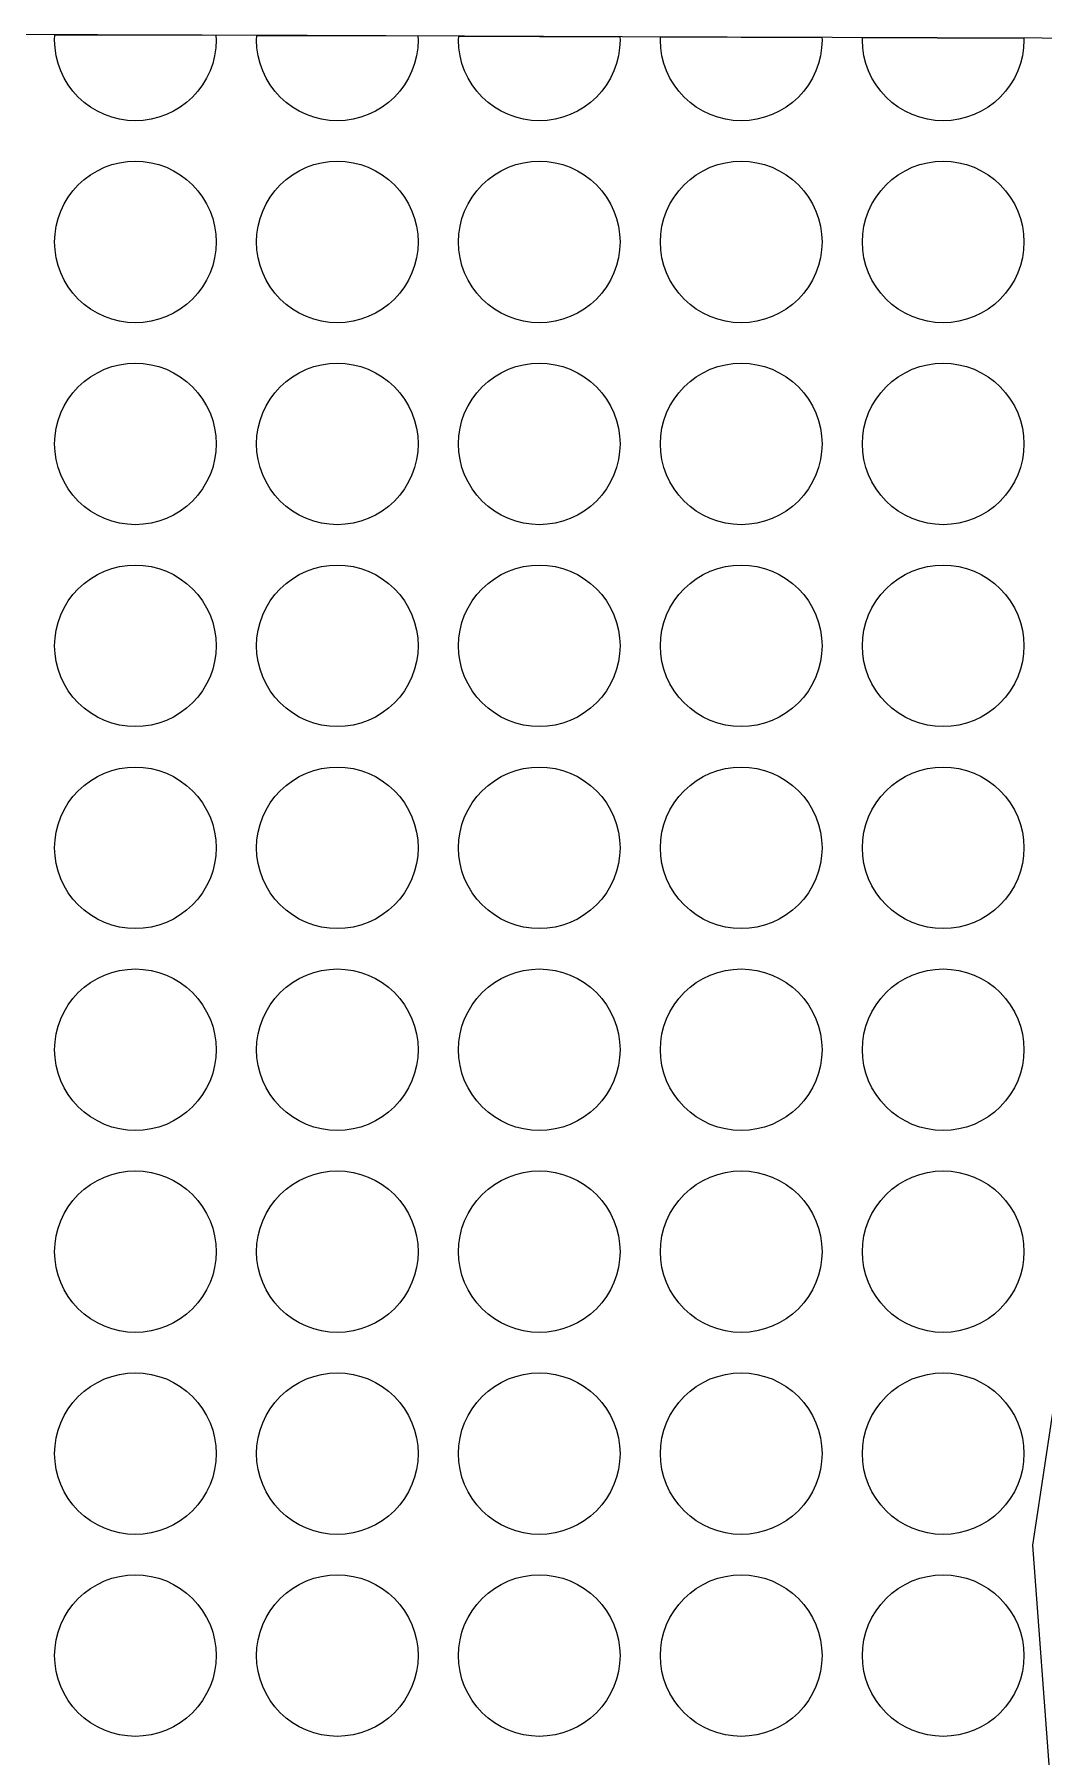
# Model space of a CAD drawing. Header units: millimetres. Extents: x 63 to 185, y -163 to -75.
# Drawn here: x 147.42 to 159.91, y -96.61 to -75.29 of the extents above; entities that cross this region are included whole.
import ezdxf

# ---------------------------------------------------------------- set-up
doc = ezdxf.new("R2010")
doc.units = ezdxf.units.MM
doc.layers.add('background', color=7, linetype='Continuous')
doc.layers.add('outline_2', color=3, linetype='Continuous')

msp = doc.modelspace()

# ---------------------------------------------------------------- linework, layer by layer
at = {"layer": 'background'}
for points in [[(149.663, -75.296), (149.666, -75.355), (149.661, -75.453), (149.647, -75.55), (149.623, -75.645), (149.59, -75.738), (149.548, -75.826), (149.497, -75.911), (149.439, -75.989), (149.373, -76.062), (149.3, -76.128), (149.222, -76.186), (149.137, -76.237), (149.049, -76.279), (148.956, -76.312), (148.861, -76.336), (148.764, -76.35), (148.666, -76.355), (148.568, -76.35), (148.471, -76.336), (148.376, -76.312), (148.283, -76.279), (148.195, -76.237), (148.11, -76.186), (148.032, -76.128), (147.959, -76.062), (147.893, -75.989), (147.835, -75.911), (147.784, -75.826), (147.742, -75.738), (147.709, -75.645), (147.685, -75.55), (147.671, -75.453), (147.666, -75.355), (147.669, -75.289)], [(150.792, -75.3), (152.164, -75.305), (152.166, -75.355), (152.161, -75.453), (152.147, -75.55), (152.123, -75.645), (152.09, -75.738), (152.048, -75.826), (151.997, -75.911), (151.939, -75.989), (151.873, -76.062), (151.8, -76.128), (151.722, -76.186), (151.637, -76.237), (151.549, -76.279), (151.456, -76.312), (151.361, -76.336), (151.264, -76.35), (151.166, -76.355), (151.068, -76.35), (150.971, -76.336), (150.876, -76.312), (150.783, -76.279), (150.695, -76.237), (150.61, -76.186), (150.532, -76.128), (150.459, -76.062), (150.393, -75.989), (150.335, -75.911), (150.284, -75.826), (150.242, -75.738), (150.209, -75.645), (150.185, -75.55), (150.171, -75.453), (150.166, -75.355), (150.169, -75.298)], [(154.664, -75.314), (154.666, -75.355), (154.661, -75.453), (154.647, -75.55), (154.623, -75.645), (154.59, -75.738), (154.548, -75.826), (154.497, -75.911), (154.439, -75.989), (154.373, -76.062), (154.3, -76.128), (154.222, -76.186), (154.137, -76.237), (154.049, -76.279), (153.956, -76.312), (153.861, -76.336), (153.764, -76.35), (153.666, -76.355), (153.568, -76.35), (153.471, -76.336), (153.376, -76.312), (153.283, -76.279), (153.195, -76.237), (153.11, -76.186), (153.032, -76.128), (152.959, -76.062), (152.893, -75.989), (152.835, -75.911), (152.784, -75.826), (152.742, -75.738), (152.709, -75.645), (152.685, -75.55), (152.671, -75.453), (152.666, -75.355), (152.668, -75.307)], [(157.164, -75.323), (157.166, -75.355), (157.161, -75.453), (157.147, -75.55), (157.123, -75.645), (157.09, -75.738), (157.048, -75.826), (156.997, -75.911), (156.939, -75.989), (156.873, -76.062), (156.8, -76.128), (156.722, -76.186), (156.637, -76.237), (156.549, -76.279), (156.456, -76.312), (156.361, -76.336), (156.264, -76.35), (156.166, -76.355), (156.068, -76.35), (155.971, -76.336), (155.876, -76.312), (155.783, -76.279), (155.695, -76.237), (155.61, -76.186), (155.532, -76.128), (155.459, -76.062), (155.393, -75.989), (155.335, -75.911), (155.284, -75.826), (155.242, -75.738), (155.209, -75.645), (155.185, -75.55), (155.171, -75.453), (155.166, -75.355), (155.168, -75.316)], [(158.59, -75.328), (159.665, -75.332), (159.666, -75.355), (159.661, -75.453), (159.647, -75.55), (159.623, -75.645), (159.59, -75.738), (159.548, -75.826), (159.497, -75.911), (159.439, -75.989), (159.373, -76.062), (159.3, -76.128), (159.222, -76.186), (159.137, -76.237), (159.049, -76.279), (158.956, -76.312), (158.861, -76.336), (158.764, -76.35), (158.666, -76.355), (158.568, -76.35), (158.471, -76.336), (158.376, -76.312), (158.283, -76.279), (158.195, -76.237), (158.11, -76.186), (158.032, -76.128), (157.959, -76.062), (157.893, -75.989), (157.835, -75.911), (157.784, -75.826), (157.742, -75.738), (157.709, -75.645), (157.685, -75.55), (157.671, -75.453), (157.666, -75.355), (157.667, -75.325)], [(149.666, -77.855), (149.661, -77.953), (149.647, -78.05), (149.623, -78.145), (149.59, -78.238), (149.548, -78.326), (149.497, -78.411), (149.439, -78.489), (149.373, -78.562), (149.3, -78.628), (149.222, -78.686), (149.137, -78.737), (149.049, -78.779), (148.956, -78.812), (148.861, -78.836), (148.764, -78.85), (148.666, -78.855), (148.568, -78.85), (148.471, -78.836), (148.376, -78.812), (148.283, -78.779), (148.195, -78.737), (148.11, -78.686), (148.032, -78.628), (147.959, -78.562), (147.893, -78.489), (147.835, -78.411), (147.784, -78.326), (147.742, -78.238), (147.709, -78.145), (147.685, -78.05), (147.671, -77.953), (147.666, -77.855), (147.671, -77.757), (147.685, -77.66), (147.709, -77.565), (147.742, -77.472), (147.784, -77.384), (147.835, -77.299), (147.893, -77.221), (147.959, -77.148), (148.032, -77.082), (148.11, -77.024), (148.195, -76.973), (148.283, -76.931), (148.376, -76.898), (148.471, -76.874), (148.568, -76.86), (148.666, -76.855), (148.764, -76.86), (148.861, -76.874), (148.956, -76.898), (149.049, -76.931), (149.137, -76.973), (149.222, -77.024), (149.3, -77.082), (149.373, -77.148), (149.439, -77.221), (149.497, -77.299), (149.548, -77.384), (149.59, -77.472), (149.623, -77.565), (149.647, -77.66), (149.661, -77.757)], [(152.166, -77.855), (152.161, -77.953), (152.147, -78.05), (152.123, -78.145), (152.09, -78.238), (152.048, -78.326), (151.997, -78.411), (151.939, -78.489), (151.873, -78.562), (151.8, -78.628), (151.722, -78.686), (151.637, -78.737), (151.549, -78.779), (151.456, -78.812), (151.361, -78.836), (151.264, -78.85), (151.166, -78.855), (151.068, -78.85), (150.971, -78.836), (150.876, -78.812), (150.783, -78.779), (150.695, -78.737), (150.61, -78.686), (150.532, -78.628), (150.459, -78.562), (150.393, -78.489), (150.335, -78.411), (150.284, -78.326), (150.242, -78.238), (150.209, -78.145), (150.185, -78.05), (150.171, -77.953), (150.166, -77.855), (150.171, -77.757), (150.185, -77.66), (150.209, -77.565), (150.242, -77.472), (150.284, -77.384), (150.335, -77.299), (150.393, -77.221), (150.459, -77.148), (150.532, -77.082), (150.61, -77.024), (150.695, -76.973), (150.783, -76.931), (150.876, -76.898), (150.971, -76.874), (151.068, -76.86), (151.166, -76.855), (151.264, -76.86), (151.361, -76.874), (151.456, -76.898), (151.549, -76.931), (151.637, -76.973), (151.722, -77.024), (151.8, -77.082), (151.873, -77.148), (151.939, -77.221), (151.997, -77.299), (152.048, -77.384), (152.09, -77.472), (152.123, -77.565), (152.147, -77.66), (152.161, -77.757)], [(154.666, -77.855), (154.661, -77.953), (154.647, -78.05), (154.623, -78.145), (154.59, -78.238), (154.548, -78.326), (154.497, -78.411), (154.439, -78.489), (154.373, -78.562), (154.3, -78.628), (154.222, -78.686), (154.137, -78.737), (154.049, -78.779), (153.956, -78.812), (153.861, -78.836), (153.764, -78.85), (153.666, -78.855), (153.568, -78.85), (153.471, -78.836), (153.376, -78.812), (153.283, -78.779), (153.195, -78.737), (153.11, -78.686), (153.032, -78.628), (152.959, -78.562), (152.893, -78.489), (152.835, -78.411), (152.784, -78.326), (152.742, -78.238), (152.709, -78.145), (152.685, -78.05), (152.671, -77.953), (152.666, -77.855), (152.671, -77.757), (152.685, -77.66), (152.709, -77.565), (152.742, -77.472), (152.784, -77.384), (152.835, -77.299), (152.893, -77.221), (152.959, -77.148), (153.032, -77.082), (153.11, -77.024), (153.195, -76.973), (153.283, -76.931), (153.376, -76.898), (153.471, -76.874), (153.568, -76.86), (153.666, -76.855), (153.764, -76.86), (153.861, -76.874), (153.956, -76.898), (154.049, -76.931), (154.137, -76.973), (154.222, -77.024), (154.3, -77.082), (154.373, -77.148), (154.439, -77.221), (154.497, -77.299), (154.548, -77.384), (154.59, -77.472), (154.623, -77.565), (154.647, -77.66), (154.661, -77.757)], [(157.166, -77.855), (157.161, -77.953), (157.147, -78.05), (157.123, -78.145), (157.09, -78.238), (157.048, -78.326), (156.997, -78.411), (156.939, -78.489), (156.873, -78.562), (156.8, -78.628), (156.722, -78.686), (156.637, -78.737), (156.549, -78.779), (156.456, -78.812), (156.361, -78.836), (156.264, -78.85), (156.166, -78.855), (156.068, -78.85), (155.971, -78.836), (155.876, -78.812), (155.783, -78.779), (155.695, -78.737), (155.61, -78.686), (155.532, -78.628), (155.459, -78.562), (155.393, -78.489), (155.335, -78.411), (155.284, -78.326), (155.242, -78.238), (155.209, -78.145), (155.185, -78.05), (155.171, -77.953), (155.166, -77.855), (155.171, -77.757), (155.185, -77.66), (155.209, -77.565), (155.242, -77.472), (155.284, -77.384), (155.335, -77.299), (155.393, -77.221), (155.459, -77.148), (155.532, -77.082), (155.61, -77.024), (155.695, -76.973), (155.783, -76.931), (155.876, -76.898), (155.971, -76.874), (156.068, -76.86), (156.166, -76.855), (156.264, -76.86), (156.361, -76.874), (156.456, -76.898), (156.549, -76.931), (156.637, -76.973), (156.722, -77.024), (156.8, -77.082), (156.873, -77.148), (156.939, -77.221), (156.997, -77.299), (157.048, -77.384), (157.09, -77.472), (157.123, -77.565), (157.147, -77.66), (157.161, -77.757)], [(159.666, -77.855), (159.661, -77.953), (159.647, -78.05), (159.623, -78.145), (159.59, -78.238), (159.548, -78.326), (159.497, -78.411), (159.439, -78.489), (159.373, -78.562), (159.3, -78.628), (159.222, -78.686), (159.137, -78.737), (159.049, -78.779), (158.956, -78.812), (158.861, -78.836), (158.764, -78.85), (158.666, -78.855), (158.568, -78.85), (158.471, -78.836), (158.376, -78.812), (158.283, -78.779), (158.195, -78.737), (158.11, -78.686), (158.032, -78.628), (157.959, -78.562), (157.893, -78.489), (157.835, -78.411), (157.784, -78.326), (157.742, -78.238), (157.709, -78.145), (157.685, -78.05), (157.671, -77.953), (157.666, -77.855), (157.671, -77.757), (157.685, -77.66), (157.709, -77.565), (157.742, -77.472), (157.784, -77.384), (157.835, -77.299), (157.893, -77.221), (157.959, -77.148), (158.032, -77.082), (158.11, -77.024), (158.195, -76.973), (158.283, -76.931), (158.376, -76.898), (158.471, -76.874), (158.568, -76.86), (158.666, -76.855), (158.764, -76.86), (158.861, -76.874), (158.956, -76.898), (159.049, -76.931), (159.137, -76.973), (159.222, -77.024), (159.3, -77.082), (159.373, -77.148), (159.439, -77.221), (159.497, -77.299), (159.548, -77.384), (159.59, -77.472), (159.623, -77.565), (159.647, -77.66), (159.661, -77.757)], [(149.666, -80.355), (149.661, -80.453), (149.647, -80.55), (149.623, -80.645), (149.59, -80.738), (149.548, -80.826), (149.497, -80.911), (149.439, -80.989), (149.373, -81.062), (149.3, -81.128), (149.222, -81.186), (149.137, -81.237), (149.049, -81.279), (148.956, -81.312), (148.861, -81.336), (148.764, -81.35), (148.666, -81.355), (148.568, -81.35), (148.471, -81.336), (148.376, -81.312), (148.283, -81.279), (148.195, -81.237), (148.11, -81.186), (148.032, -81.128), (147.959, -81.062), (147.893, -80.989), (147.835, -80.911), (147.784, -80.826), (147.742, -80.738), (147.709, -80.645), (147.685, -80.55), (147.671, -80.453), (147.666, -80.355), (147.671, -80.257), (147.685, -80.16), (147.709, -80.065), (147.742, -79.972), (147.784, -79.884), (147.835, -79.799), (147.893, -79.721), (147.959, -79.648), (148.032, -79.582), (148.11, -79.524), (148.195, -79.473), (148.283, -79.431), (148.376, -79.398), (148.471, -79.374), (148.568, -79.36), (148.666, -79.355), (148.764, -79.36), (148.861, -79.374), (148.956, -79.398), (149.049, -79.431), (149.137, -79.473), (149.222, -79.524), (149.3, -79.582), (149.373, -79.648), (149.439, -79.721), (149.497, -79.799), (149.548, -79.884), (149.59, -79.972), (149.623, -80.065), (149.647, -80.16), (149.661, -80.257)], [(152.166, -80.355), (152.161, -80.453), (152.147, -80.55), (152.123, -80.645), (152.09, -80.738), (152.048, -80.826), (151.997, -80.911), (151.939, -80.989), (151.873, -81.062), (151.8, -81.128), (151.722, -81.186), (151.637, -81.237), (151.549, -81.279), (151.456, -81.312), (151.361, -81.336), (151.264, -81.35), (151.166, -81.355), (151.068, -81.35), (150.971, -81.336), (150.876, -81.312), (150.783, -81.279), (150.695, -81.237), (150.61, -81.186), (150.532, -81.128), (150.459, -81.062), (150.393, -80.989), (150.335, -80.911), (150.284, -80.826), (150.242, -80.738), (150.209, -80.645), (150.185, -80.55), (150.171, -80.453), (150.166, -80.355), (150.171, -80.257), (150.185, -80.16), (150.209, -80.065), (150.242, -79.972), (150.284, -79.884), (150.335, -79.799), (150.393, -79.721), (150.459, -79.648), (150.532, -79.582), (150.61, -79.524), (150.695, -79.473), (150.783, -79.431), (150.876, -79.398), (150.971, -79.374), (151.068, -79.36), (151.166, -79.355), (151.264, -79.36), (151.361, -79.374), (151.456, -79.398), (151.549, -79.431), (151.637, -79.473), (151.722, -79.524), (151.8, -79.582), (151.873, -79.648), (151.939, -79.721), (151.997, -79.799), (152.048, -79.884), (152.09, -79.972), (152.123, -80.065), (152.147, -80.16), (152.161, -80.257)], [(154.666, -80.355), (154.661, -80.453), (154.647, -80.55), (154.623, -80.645), (154.59, -80.738), (154.548, -80.826), (154.497, -80.911), (154.439, -80.989), (154.373, -81.062), (154.3, -81.128), (154.222, -81.186), (154.137, -81.237), (154.049, -81.279), (153.956, -81.312), (153.861, -81.336), (153.764, -81.35), (153.666, -81.355), (153.568, -81.35), (153.471, -81.336), (153.376, -81.312), (153.283, -81.279), (153.195, -81.237), (153.11, -81.186), (153.032, -81.128), (152.959, -81.062), (152.893, -80.989), (152.835, -80.911), (152.784, -80.826), (152.742, -80.738), (152.709, -80.645), (152.685, -80.55), (152.671, -80.453), (152.666, -80.355), (152.671, -80.257), (152.685, -80.16), (152.709, -80.065), (152.742, -79.972), (152.784, -79.884), (152.835, -79.799), (152.893, -79.721), (152.959, -79.648), (153.032, -79.582), (153.11, -79.524), (153.195, -79.473), (153.283, -79.431), (153.376, -79.398), (153.471, -79.374), (153.568, -79.36), (153.666, -79.355), (153.764, -79.36), (153.861, -79.374), (153.956, -79.398), (154.049, -79.431), (154.137, -79.473), (154.222, -79.524), (154.3, -79.582), (154.373, -79.648), (154.439, -79.721), (154.497, -79.799), (154.548, -79.884), (154.59, -79.972), (154.623, -80.065), (154.647, -80.16), (154.661, -80.257)], [(157.166, -80.355), (157.161, -80.453), (157.147, -80.55), (157.123, -80.645), (157.09, -80.738), (157.048, -80.826), (156.997, -80.911), (156.939, -80.989), (156.873, -81.062), (156.8, -81.128), (156.722, -81.186), (156.637, -81.237), (156.549, -81.279), (156.456, -81.312), (156.361, -81.336), (156.264, -81.35), (156.166, -81.355), (156.068, -81.35), (155.971, -81.336), (155.876, -81.312), (155.783, -81.279), (155.695, -81.237), (155.61, -81.186), (155.532, -81.128), (155.459, -81.062), (155.393, -80.989), (155.335, -80.911), (155.284, -80.826), (155.242, -80.738), (155.209, -80.645), (155.185, -80.55), (155.171, -80.453), (155.166, -80.355), (155.171, -80.257), (155.185, -80.16), (155.209, -80.065), (155.242, -79.972), (155.284, -79.884), (155.335, -79.799), (155.393, -79.721), (155.459, -79.648), (155.532, -79.582), (155.61, -79.524), (155.695, -79.473), (155.783, -79.431), (155.876, -79.398), (155.971, -79.374), (156.068, -79.36), (156.166, -79.355), (156.264, -79.36), (156.361, -79.374), (156.456, -79.398), (156.549, -79.431), (156.637, -79.473), (156.722, -79.524), (156.8, -79.582), (156.873, -79.648), (156.939, -79.721), (156.997, -79.799), (157.048, -79.884), (157.09, -79.972), (157.123, -80.065), (157.147, -80.16), (157.161, -80.257)], [(159.666, -80.355), (159.661, -80.453), (159.647, -80.55), (159.623, -80.645), (159.59, -80.738), (159.548, -80.826), (159.497, -80.911), (159.439, -80.989), (159.373, -81.062), (159.3, -81.128), (159.222, -81.186), (159.137, -81.237), (159.049, -81.279), (158.956, -81.312), (158.861, -81.336), (158.764, -81.35), (158.666, -81.355), (158.568, -81.35), (158.471, -81.336), (158.376, -81.312), (158.283, -81.279), (158.195, -81.237), (158.11, -81.186), (158.032, -81.128), (157.959, -81.062), (157.893, -80.989), (157.835, -80.911), (157.784, -80.826), (157.742, -80.738), (157.709, -80.645), (157.685, -80.55), (157.671, -80.453), (157.666, -80.355), (157.671, -80.257), (157.685, -80.16), (157.709, -80.065), (157.742, -79.972), (157.784, -79.884), (157.835, -79.799), (157.893, -79.721), (157.959, -79.648), (158.032, -79.582), (158.11, -79.524), (158.195, -79.473), (158.283, -79.431), (158.376, -79.398), (158.471, -79.374), (158.568, -79.36), (158.666, -79.355), (158.764, -79.36), (158.861, -79.374), (158.956, -79.398), (159.049, -79.431), (159.137, -79.473), (159.222, -79.524), (159.3, -79.582), (159.373, -79.648), (159.439, -79.721), (159.497, -79.799), (159.548, -79.884), (159.59, -79.972), (159.623, -80.065), (159.647, -80.16), (159.661, -80.257)], [(149.666, -82.855), (149.661, -82.953), (149.647, -83.05), (149.623, -83.145), (149.59, -83.238), (149.548, -83.326), (149.497, -83.411), (149.439, -83.489), (149.373, -83.562), (149.3, -83.628), (149.222, -83.686), (149.137, -83.737), (149.049, -83.779), (148.956, -83.812), (148.861, -83.836), (148.764, -83.85), (148.666, -83.855), (148.568, -83.85), (148.471, -83.836), (148.376, -83.812), (148.283, -83.779), (148.195, -83.737), (148.11, -83.686), (148.032, -83.628), (147.959, -83.562), (147.893, -83.489), (147.835, -83.411), (147.784, -83.326), (147.742, -83.238), (147.709, -83.145), (147.685, -83.05), (147.671, -82.953), (147.666, -82.855), (147.671, -82.757), (147.685, -82.66), (147.709, -82.565), (147.742, -82.472), (147.784, -82.384), (147.835, -82.299), (147.893, -82.221), (147.959, -82.148), (148.032, -82.082), (148.11, -82.024), (148.195, -81.973), (148.283, -81.931), (148.376, -81.898), (148.471, -81.874), (148.568, -81.86), (148.666, -81.855), (148.764, -81.86), (148.861, -81.874), (148.956, -81.898), (149.049, -81.931), (149.137, -81.973), (149.222, -82.024), (149.3, -82.082), (149.373, -82.148), (149.439, -82.221), (149.497, -82.299), (149.548, -82.384), (149.59, -82.472), (149.623, -82.565), (149.647, -82.66), (149.661, -82.757)], [(152.166, -82.855), (152.161, -82.953), (152.147, -83.05), (152.123, -83.145), (152.09, -83.238), (152.048, -83.326), (151.997, -83.411), (151.939, -83.489), (151.873, -83.562), (151.8, -83.628), (151.722, -83.686), (151.637, -83.737), (151.549, -83.779), (151.456, -83.812), (151.361, -83.836), (151.264, -83.85), (151.166, -83.855), (151.068, -83.85), (150.971, -83.836), (150.876, -83.812), (150.783, -83.779), (150.695, -83.737), (150.61, -83.686), (150.532, -83.628), (150.459, -83.562), (150.393, -83.489), (150.335, -83.411), (150.284, -83.326), (150.242, -83.238), (150.209, -83.145), (150.185, -83.05), (150.171, -82.953), (150.166, -82.855), (150.171, -82.757), (150.185, -82.66), (150.209, -82.565), (150.242, -82.472), (150.284, -82.384), (150.335, -82.299), (150.393, -82.221), (150.459, -82.148), (150.532, -82.082), (150.61, -82.024), (150.695, -81.973), (150.783, -81.931), (150.876, -81.898), (150.971, -81.874), (151.068, -81.86), (151.166, -81.855), (151.264, -81.86), (151.361, -81.874), (151.456, -81.898), (151.549, -81.931), (151.637, -81.973), (151.722, -82.024), (151.8, -82.082), (151.873, -82.148), (151.939, -82.221), (151.997, -82.299), (152.048, -82.384), (152.09, -82.472), (152.123, -82.565), (152.147, -82.66), (152.161, -82.757)], [(154.666, -82.855), (154.661, -82.953), (154.647, -83.05), (154.623, -83.145), (154.59, -83.238), (154.548, -83.326), (154.497, -83.411), (154.439, -83.489), (154.373, -83.562), (154.3, -83.628), (154.222, -83.686), (154.137, -83.737), (154.049, -83.779), (153.956, -83.812), (153.861, -83.836), (153.764, -83.85), (153.666, -83.855), (153.568, -83.85), (153.471, -83.836), (153.376, -83.812), (153.283, -83.779), (153.195, -83.737), (153.11, -83.686), (153.032, -83.628), (152.959, -83.562), (152.893, -83.489), (152.835, -83.411), (152.784, -83.326), (152.742, -83.238), (152.709, -83.145), (152.685, -83.05), (152.671, -82.953), (152.666, -82.855), (152.671, -82.757), (152.685, -82.66), (152.709, -82.565), (152.742, -82.472), (152.784, -82.384), (152.835, -82.299), (152.893, -82.221), (152.959, -82.148), (153.032, -82.082), (153.11, -82.024), (153.195, -81.973), (153.283, -81.931), (153.376, -81.898), (153.471, -81.874), (153.568, -81.86), (153.666, -81.855), (153.764, -81.86), (153.861, -81.874), (153.956, -81.898), (154.049, -81.931), (154.137, -81.973), (154.222, -82.024), (154.3, -82.082), (154.373, -82.148), (154.439, -82.221), (154.497, -82.299), (154.548, -82.384), (154.59, -82.472), (154.623, -82.565), (154.647, -82.66), (154.661, -82.757)], [(157.166, -82.855), (157.161, -82.953), (157.147, -83.05), (157.123, -83.145), (157.09, -83.238), (157.048, -83.326), (156.997, -83.411), (156.939, -83.489), (156.873, -83.562), (156.8, -83.628), (156.722, -83.686), (156.637, -83.737), (156.549, -83.779), (156.456, -83.812), (156.361, -83.836), (156.264, -83.85), (156.166, -83.855), (156.068, -83.85), (155.971, -83.836), (155.876, -83.812), (155.783, -83.779), (155.695, -83.737), (155.61, -83.686), (155.532, -83.628), (155.459, -83.562), (155.393, -83.489), (155.335, -83.411), (155.284, -83.326), (155.242, -83.238), (155.209, -83.145), (155.185, -83.05), (155.171, -82.953), (155.166, -82.855), (155.171, -82.757), (155.185, -82.66), (155.209, -82.565), (155.242, -82.472), (155.284, -82.384), (155.335, -82.299), (155.393, -82.221), (155.459, -82.148), (155.532, -82.082), (155.61, -82.024), (155.695, -81.973), (155.783, -81.931), (155.876, -81.898), (155.971, -81.874), (156.068, -81.86), (156.166, -81.855), (156.264, -81.86), (156.361, -81.874), (156.456, -81.898), (156.549, -81.931), (156.637, -81.973), (156.722, -82.024), (156.8, -82.082), (156.873, -82.148), (156.939, -82.221), (156.997, -82.299), (157.048, -82.384), (157.09, -82.472), (157.123, -82.565), (157.147, -82.66), (157.161, -82.757)], [(159.666, -82.855), (159.661, -82.953), (159.647, -83.05), (159.623, -83.145), (159.59, -83.238), (159.548, -83.326), (159.497, -83.411), (159.439, -83.489), (159.373, -83.562), (159.3, -83.628), (159.222, -83.686), (159.137, -83.737), (159.049, -83.779), (158.956, -83.812), (158.861, -83.836), (158.764, -83.85), (158.666, -83.855), (158.568, -83.85), (158.471, -83.836), (158.376, -83.812), (158.283, -83.779), (158.195, -83.737), (158.11, -83.686), (158.032, -83.628), (157.959, -83.562), (157.893, -83.489), (157.835, -83.411), (157.784, -83.326), (157.742, -83.238), (157.709, -83.145), (157.685, -83.05), (157.671, -82.953), (157.666, -82.855), (157.671, -82.757), (157.685, -82.66), (157.709, -82.565), (157.742, -82.472), (157.784, -82.384), (157.835, -82.299), (157.893, -82.221), (157.959, -82.148), (158.032, -82.082), (158.11, -82.024), (158.195, -81.973), (158.283, -81.931), (158.376, -81.898), (158.471, -81.874), (158.568, -81.86), (158.666, -81.855), (158.764, -81.86), (158.861, -81.874), (158.956, -81.898), (159.049, -81.931), (159.137, -81.973), (159.222, -82.024), (159.3, -82.082), (159.373, -82.148), (159.439, -82.221), (159.497, -82.299), (159.548, -82.384), (159.59, -82.472), (159.623, -82.565), (159.647, -82.66), (159.661, -82.757)], [(149.666, -85.355), (149.661, -85.453), (149.647, -85.55), (149.623, -85.645), (149.59, -85.738), (149.548, -85.826), (149.497, -85.911), (149.439, -85.989), (149.373, -86.062), (149.3, -86.128), (149.222, -86.186), (149.137, -86.237), (149.049, -86.279), (148.956, -86.312), (148.861, -86.336), (148.764, -86.35), (148.666, -86.355), (148.568, -86.35), (148.471, -86.336), (148.376, -86.312), (148.283, -86.279), (148.195, -86.237), (148.11, -86.186), (148.032, -86.128), (147.959, -86.062), (147.893, -85.989), (147.835, -85.911), (147.784, -85.826), (147.742, -85.738), (147.709, -85.645), (147.685, -85.55), (147.671, -85.453), (147.666, -85.355), (147.671, -85.257), (147.685, -85.16), (147.709, -85.065), (147.742, -84.972), (147.784, -84.884), (147.835, -84.799), (147.893, -84.721), (147.959, -84.648), (148.032, -84.582), (148.11, -84.524), (148.195, -84.473), (148.283, -84.431), (148.376, -84.398), (148.471, -84.374), (148.568, -84.36), (148.666, -84.355), (148.764, -84.36), (148.861, -84.374), (148.956, -84.398), (149.049, -84.431), (149.137, -84.473), (149.222, -84.524), (149.3, -84.582), (149.373, -84.648), (149.439, -84.721), (149.497, -84.799), (149.548, -84.884), (149.59, -84.972), (149.623, -85.065), (149.647, -85.16), (149.661, -85.257)], [(152.166, -85.355), (152.161, -85.453), (152.147, -85.55), (152.123, -85.645), (152.09, -85.738), (152.048, -85.826), (151.997, -85.911), (151.939, -85.989), (151.873, -86.062), (151.8, -86.128), (151.722, -86.186), (151.637, -86.237), (151.549, -86.279), (151.456, -86.312), (151.361, -86.336), (151.264, -86.35), (151.166, -86.355), (151.068, -86.35), (150.971, -86.336), (150.876, -86.312), (150.783, -86.279), (150.695, -86.237), (150.61, -86.186), (150.532, -86.128), (150.459, -86.062), (150.393, -85.989), (150.335, -85.911), (150.284, -85.826), (150.242, -85.738), (150.209, -85.645), (150.185, -85.55), (150.171, -85.453), (150.166, -85.355), (150.171, -85.257), (150.185, -85.16), (150.209, -85.065), (150.242, -84.972), (150.284, -84.884), (150.335, -84.799), (150.393, -84.721), (150.459, -84.648), (150.532, -84.582), (150.61, -84.524), (150.695, -84.473), (150.783, -84.431), (150.876, -84.398), (150.971, -84.374), (151.068, -84.36), (151.166, -84.355), (151.264, -84.36), (151.361, -84.374), (151.456, -84.398), (151.549, -84.431), (151.637, -84.473), (151.722, -84.524), (151.8, -84.582), (151.873, -84.648), (151.939, -84.721), (151.997, -84.799), (152.048, -84.884), (152.09, -84.972), (152.123, -85.065), (152.147, -85.16), (152.161, -85.257)], [(154.666, -85.355), (154.661, -85.453), (154.647, -85.55), (154.623, -85.645), (154.59, -85.738), (154.548, -85.826), (154.497, -85.911), (154.439, -85.989), (154.373, -86.062), (154.3, -86.128), (154.222, -86.186), (154.137, -86.237), (154.049, -86.279), (153.956, -86.312), (153.861, -86.336), (153.764, -86.35), (153.666, -86.355), (153.568, -86.35), (153.471, -86.336), (153.376, -86.312), (153.283, -86.279), (153.195, -86.237), (153.11, -86.186), (153.032, -86.128), (152.959, -86.062), (152.893, -85.989), (152.835, -85.911), (152.784, -85.826), (152.742, -85.738), (152.709, -85.645), (152.685, -85.55), (152.671, -85.453), (152.666, -85.355), (152.671, -85.257), (152.685, -85.16), (152.709, -85.065), (152.742, -84.972), (152.784, -84.884), (152.835, -84.799), (152.893, -84.721), (152.959, -84.648), (153.032, -84.582), (153.11, -84.524), (153.195, -84.473), (153.283, -84.431), (153.376, -84.398), (153.471, -84.374), (153.568, -84.36), (153.666, -84.355), (153.764, -84.36), (153.861, -84.374), (153.956, -84.398), (154.049, -84.431), (154.137, -84.473), (154.222, -84.524), (154.3, -84.582), (154.373, -84.648), (154.439, -84.721), (154.497, -84.799), (154.548, -84.884), (154.59, -84.972), (154.623, -85.065), (154.647, -85.16), (154.661, -85.257)], [(157.166, -85.355), (157.161, -85.453), (157.147, -85.55), (157.123, -85.645), (157.09, -85.738), (157.048, -85.826), (156.997, -85.911), (156.939, -85.989), (156.873, -86.062), (156.8, -86.128), (156.722, -86.186), (156.637, -86.237), (156.549, -86.279), (156.456, -86.312), (156.361, -86.336), (156.264, -86.35), (156.166, -86.355), (156.068, -86.35), (155.971, -86.336), (155.876, -86.312), (155.783, -86.279), (155.695, -86.237), (155.61, -86.186), (155.532, -86.128), (155.459, -86.062), (155.393, -85.989), (155.335, -85.911), (155.284, -85.826), (155.242, -85.738), (155.209, -85.645), (155.185, -85.55), (155.171, -85.453), (155.166, -85.355), (155.171, -85.257), (155.185, -85.16), (155.209, -85.065), (155.242, -84.972), (155.284, -84.884), (155.335, -84.799), (155.393, -84.721), (155.459, -84.648), (155.532, -84.582), (155.61, -84.524), (155.695, -84.473), (155.783, -84.431), (155.876, -84.398), (155.971, -84.374), (156.068, -84.36), (156.166, -84.355), (156.264, -84.36), (156.361, -84.374), (156.456, -84.398), (156.549, -84.431), (156.637, -84.473), (156.722, -84.524), (156.8, -84.582), (156.873, -84.648), (156.939, -84.721), (156.997, -84.799), (157.048, -84.884), (157.09, -84.972), (157.123, -85.065), (157.147, -85.16), (157.161, -85.257)], [(159.666, -85.355), (159.661, -85.453), (159.647, -85.55), (159.623, -85.645), (159.59, -85.738), (159.548, -85.826), (159.497, -85.911), (159.439, -85.989), (159.373, -86.062), (159.3, -86.128), (159.222, -86.186), (159.137, -86.237), (159.049, -86.279), (158.956, -86.312), (158.861, -86.336), (158.764, -86.35), (158.666, -86.355), (158.568, -86.35), (158.471, -86.336), (158.376, -86.312), (158.283, -86.279), (158.195, -86.237), (158.11, -86.186), (158.032, -86.128), (157.959, -86.062), (157.893, -85.989), (157.835, -85.911), (157.784, -85.826), (157.742, -85.738), (157.709, -85.645), (157.685, -85.55), (157.671, -85.453), (157.666, -85.355), (157.671, -85.257), (157.685, -85.16), (157.709, -85.065), (157.742, -84.972), (157.784, -84.884), (157.835, -84.799), (157.893, -84.721), (157.959, -84.648), (158.032, -84.582), (158.11, -84.524), (158.195, -84.473), (158.283, -84.431), (158.376, -84.398), (158.471, -84.374), (158.568, -84.36), (158.666, -84.355), (158.764, -84.36), (158.861, -84.374), (158.956, -84.398), (159.049, -84.431), (159.137, -84.473), (159.222, -84.524), (159.3, -84.582), (159.373, -84.648), (159.439, -84.721), (159.497, -84.799), (159.548, -84.884), (159.59, -84.972), (159.623, -85.065), (159.647, -85.16), (159.661, -85.257)], [(149.666, -87.855), (149.661, -87.953), (149.647, -88.05), (149.623, -88.145), (149.59, -88.238), (149.548, -88.326), (149.497, -88.411), (149.439, -88.489), (149.373, -88.562), (149.3, -88.628), (149.222, -88.686), (149.137, -88.737), (149.049, -88.779), (148.956, -88.812), (148.861, -88.836), (148.764, -88.85), (148.666, -88.855), (148.568, -88.85), (148.471, -88.836), (148.376, -88.812), (148.283, -88.779), (148.195, -88.737), (148.11, -88.686), (148.032, -88.628), (147.959, -88.562), (147.893, -88.489), (147.835, -88.411), (147.784, -88.326), (147.742, -88.238), (147.709, -88.145), (147.685, -88.05), (147.671, -87.953), (147.666, -87.855), (147.671, -87.757), (147.685, -87.66), (147.709, -87.565), (147.742, -87.472), (147.784, -87.384), (147.835, -87.299), (147.893, -87.221), (147.959, -87.148), (148.032, -87.082), (148.11, -87.024), (148.195, -86.973), (148.283, -86.931), (148.376, -86.898), (148.471, -86.874), (148.568, -86.86), (148.666, -86.855), (148.764, -86.86), (148.861, -86.874), (148.956, -86.898), (149.049, -86.931), (149.137, -86.973), (149.222, -87.024), (149.3, -87.082), (149.373, -87.148), (149.439, -87.221), (149.497, -87.299), (149.548, -87.384), (149.59, -87.472), (149.623, -87.565), (149.647, -87.66), (149.661, -87.757)], [(152.166, -87.855), (152.161, -87.953), (152.147, -88.05), (152.123, -88.145), (152.09, -88.238), (152.048, -88.326), (151.997, -88.411), (151.939, -88.489), (151.873, -88.562), (151.8, -88.628), (151.722, -88.686), (151.637, -88.737), (151.549, -88.779), (151.456, -88.812), (151.361, -88.836), (151.264, -88.85), (151.166, -88.855), (151.068, -88.85), (150.971, -88.836), (150.876, -88.812), (150.783, -88.779), (150.695, -88.737), (150.61, -88.686), (150.532, -88.628), (150.459, -88.562), (150.393, -88.489), (150.335, -88.411), (150.284, -88.326), (150.242, -88.238), (150.209, -88.145), (150.185, -88.05), (150.171, -87.953), (150.166, -87.855), (150.171, -87.757), (150.185, -87.66), (150.209, -87.565), (150.242, -87.472), (150.284, -87.384), (150.335, -87.299), (150.393, -87.221), (150.459, -87.148), (150.532, -87.082), (150.61, -87.024), (150.695, -86.973), (150.783, -86.931), (150.876, -86.898), (150.971, -86.874), (151.068, -86.86), (151.166, -86.855), (151.264, -86.86), (151.361, -86.874), (151.456, -86.898), (151.549, -86.931), (151.637, -86.973), (151.722, -87.024), (151.8, -87.082), (151.873, -87.148), (151.939, -87.221), (151.997, -87.299), (152.048, -87.384), (152.09, -87.472), (152.123, -87.565), (152.147, -87.66), (152.161, -87.757)], [(154.666, -87.855), (154.661, -87.953), (154.647, -88.05), (154.623, -88.145), (154.59, -88.238), (154.548, -88.326), (154.497, -88.411), (154.439, -88.489), (154.373, -88.562), (154.3, -88.628), (154.222, -88.686), (154.137, -88.737), (154.049, -88.779), (153.956, -88.812), (153.861, -88.836), (153.764, -88.85), (153.666, -88.855), (153.568, -88.85), (153.471, -88.836), (153.376, -88.812), (153.283, -88.779), (153.195, -88.737), (153.11, -88.686), (153.032, -88.628), (152.959, -88.562), (152.893, -88.489), (152.835, -88.411), (152.784, -88.326), (152.742, -88.238), (152.709, -88.145), (152.685, -88.05), (152.671, -87.953), (152.666, -87.855), (152.671, -87.757), (152.685, -87.66), (152.709, -87.565), (152.742, -87.472), (152.784, -87.384), (152.835, -87.299), (152.893, -87.221), (152.959, -87.148), (153.032, -87.082), (153.11, -87.024), (153.195, -86.973), (153.283, -86.931), (153.376, -86.898), (153.471, -86.874), (153.568, -86.86), (153.666, -86.855), (153.764, -86.86), (153.861, -86.874), (153.956, -86.898), (154.049, -86.931), (154.137, -86.973), (154.222, -87.024), (154.3, -87.082), (154.373, -87.148), (154.439, -87.221), (154.497, -87.299), (154.548, -87.384), (154.59, -87.472), (154.623, -87.565), (154.647, -87.66), (154.661, -87.757)], [(157.166, -87.855), (157.161, -87.953), (157.147, -88.05), (157.123, -88.145), (157.09, -88.238), (157.048, -88.326), (156.997, -88.411), (156.939, -88.489), (156.873, -88.562), (156.8, -88.628), (156.722, -88.686), (156.637, -88.737), (156.549, -88.779), (156.456, -88.812), (156.361, -88.836), (156.264, -88.85), (156.166, -88.855), (156.068, -88.85), (155.971, -88.836), (155.876, -88.812), (155.783, -88.779), (155.695, -88.737), (155.61, -88.686), (155.532, -88.628), (155.459, -88.562), (155.393, -88.489), (155.335, -88.411), (155.284, -88.326), (155.242, -88.238), (155.209, -88.145), (155.185, -88.05), (155.171, -87.953), (155.166, -87.855), (155.171, -87.757), (155.185, -87.66), (155.209, -87.565), (155.242, -87.472), (155.284, -87.384), (155.335, -87.299), (155.393, -87.221), (155.459, -87.148), (155.532, -87.082), (155.61, -87.024), (155.695, -86.973), (155.783, -86.931), (155.876, -86.898), (155.971, -86.874), (156.068, -86.86), (156.166, -86.855), (156.264, -86.86), (156.361, -86.874), (156.456, -86.898), (156.549, -86.931), (156.637, -86.973), (156.722, -87.024), (156.8, -87.082), (156.873, -87.148), (156.939, -87.221), (156.997, -87.299), (157.048, -87.384), (157.09, -87.472), (157.123, -87.565), (157.147, -87.66), (157.161, -87.757)], [(159.666, -87.855), (159.661, -87.953), (159.647, -88.05), (159.623, -88.145), (159.59, -88.238), (159.548, -88.326), (159.497, -88.411), (159.439, -88.489), (159.373, -88.562), (159.3, -88.628), (159.222, -88.686), (159.137, -88.737), (159.049, -88.779), (158.956, -88.812), (158.861, -88.836), (158.764, -88.85), (158.666, -88.855), (158.568, -88.85), (158.471, -88.836), (158.376, -88.812), (158.283, -88.779), (158.195, -88.737), (158.11, -88.686), (158.032, -88.628), (157.959, -88.562), (157.893, -88.489), (157.835, -88.411), (157.784, -88.326), (157.742, -88.238), (157.709, -88.145), (157.685, -88.05), (157.671, -87.953), (157.666, -87.855), (157.671, -87.757), (157.685, -87.66), (157.709, -87.565), (157.742, -87.472), (157.784, -87.384), (157.835, -87.299), (157.893, -87.221), (157.959, -87.148), (158.032, -87.082), (158.11, -87.024), (158.195, -86.973), (158.283, -86.931), (158.376, -86.898), (158.471, -86.874), (158.568, -86.86), (158.666, -86.855), (158.764, -86.86), (158.861, -86.874), (158.956, -86.898), (159.049, -86.931), (159.137, -86.973), (159.222, -87.024), (159.3, -87.082), (159.373, -87.148), (159.439, -87.221), (159.497, -87.299), (159.548, -87.384), (159.59, -87.472), (159.623, -87.565), (159.647, -87.66), (159.661, -87.757)], [(149.666, -90.355), (149.661, -90.453), (149.647, -90.55), (149.623, -90.645), (149.59, -90.738), (149.548, -90.826), (149.497, -90.911), (149.439, -90.989), (149.373, -91.062), (149.3, -91.128), (149.222, -91.186), (149.137, -91.237), (149.049, -91.279), (148.956, -91.312), (148.861, -91.336), (148.764, -91.35), (148.666, -91.355), (148.568, -91.35), (148.471, -91.336), (148.376, -91.312), (148.283, -91.279), (148.195, -91.237), (148.11, -91.186), (148.032, -91.128), (147.959, -91.062), (147.893, -90.989), (147.835, -90.911), (147.784, -90.826), (147.742, -90.738), (147.709, -90.645), (147.685, -90.55), (147.671, -90.453), (147.666, -90.355), (147.671, -90.257), (147.685, -90.16), (147.709, -90.065), (147.742, -89.972), (147.784, -89.884), (147.835, -89.799), (147.893, -89.721), (147.959, -89.648), (148.032, -89.582), (148.11, -89.524), (148.195, -89.473), (148.283, -89.431), (148.376, -89.398), (148.471, -89.374), (148.568, -89.36), (148.666, -89.355), (148.764, -89.36), (148.861, -89.374), (148.956, -89.398), (149.049, -89.431), (149.137, -89.473), (149.222, -89.524), (149.3, -89.582), (149.373, -89.648), (149.439, -89.721), (149.497, -89.799), (149.548, -89.884), (149.59, -89.972), (149.623, -90.065), (149.647, -90.16), (149.661, -90.257)], [(152.166, -90.355), (152.161, -90.453), (152.147, -90.55), (152.123, -90.645), (152.09, -90.738), (152.048, -90.826), (151.997, -90.911), (151.939, -90.989), (151.873, -91.062), (151.8, -91.128), (151.722, -91.186), (151.637, -91.237), (151.549, -91.279), (151.456, -91.312), (151.361, -91.336), (151.264, -91.35), (151.166, -91.355), (151.068, -91.35), (150.971, -91.336), (150.876, -91.312), (150.783, -91.279), (150.695, -91.237), (150.61, -91.186), (150.532, -91.128), (150.459, -91.062), (150.393, -90.989), (150.335, -90.911), (150.284, -90.826), (150.242, -90.738), (150.209, -90.645), (150.185, -90.55), (150.171, -90.453), (150.166, -90.355), (150.171, -90.257), (150.185, -90.16), (150.209, -90.065), (150.242, -89.972), (150.284, -89.884), (150.335, -89.799), (150.393, -89.721), (150.459, -89.648), (150.532, -89.582), (150.61, -89.524), (150.695, -89.473), (150.783, -89.431), (150.876, -89.398), (150.971, -89.374), (151.068, -89.36), (151.166, -89.355), (151.264, -89.36), (151.361, -89.374), (151.456, -89.398), (151.549, -89.431), (151.637, -89.473), (151.722, -89.524), (151.8, -89.582), (151.873, -89.648), (151.939, -89.721), (151.997, -89.799), (152.048, -89.884), (152.09, -89.972), (152.123, -90.065), (152.147, -90.16), (152.161, -90.257)], [(154.666, -90.355), (154.661, -90.453), (154.647, -90.55), (154.623, -90.645), (154.59, -90.738), (154.548, -90.826), (154.497, -90.911), (154.439, -90.989), (154.373, -91.062), (154.3, -91.128), (154.222, -91.186), (154.137, -91.237), (154.049, -91.279), (153.956, -91.312), (153.861, -91.336), (153.764, -91.35), (153.666, -91.355), (153.568, -91.35), (153.471, -91.336), (153.376, -91.312), (153.283, -91.279), (153.195, -91.237), (153.11, -91.186), (153.032, -91.128), (152.959, -91.062), (152.893, -90.989), (152.835, -90.911), (152.784, -90.826), (152.742, -90.738), (152.709, -90.645), (152.685, -90.55), (152.671, -90.453), (152.666, -90.355), (152.671, -90.257), (152.685, -90.16), (152.709, -90.065), (152.742, -89.972), (152.784, -89.884), (152.835, -89.799), (152.893, -89.721), (152.959, -89.648), (153.032, -89.582), (153.11, -89.524), (153.195, -89.473), (153.283, -89.431), (153.376, -89.398), (153.471, -89.374), (153.568, -89.36), (153.666, -89.355), (153.764, -89.36), (153.861, -89.374), (153.956, -89.398), (154.049, -89.431), (154.137, -89.473), (154.222, -89.524), (154.3, -89.582), (154.373, -89.648), (154.439, -89.721), (154.497, -89.799), (154.548, -89.884), (154.59, -89.972), (154.623, -90.065), (154.647, -90.16), (154.661, -90.257)], [(157.166, -90.355), (157.161, -90.453), (157.147, -90.55), (157.123, -90.645), (157.09, -90.738), (157.048, -90.826), (156.997, -90.911), (156.939, -90.989), (156.873, -91.062), (156.8, -91.128), (156.722, -91.186), (156.637, -91.237), (156.549, -91.279), (156.456, -91.312), (156.361, -91.336), (156.264, -91.35), (156.166, -91.355), (156.068, -91.35), (155.971, -91.336), (155.876, -91.312), (155.783, -91.279), (155.695, -91.237), (155.61, -91.186), (155.532, -91.128), (155.459, -91.062), (155.393, -90.989), (155.335, -90.911), (155.284, -90.826), (155.242, -90.738), (155.209, -90.645), (155.185, -90.55), (155.171, -90.453), (155.166, -90.355), (155.171, -90.257), (155.185, -90.16), (155.209, -90.065), (155.242, -89.972), (155.284, -89.884), (155.335, -89.799), (155.393, -89.721), (155.459, -89.648), (155.532, -89.582), (155.61, -89.524), (155.695, -89.473), (155.783, -89.431), (155.876, -89.398), (155.971, -89.374), (156.068, -89.36), (156.166, -89.355), (156.264, -89.36), (156.361, -89.374), (156.456, -89.398), (156.549, -89.431), (156.637, -89.473), (156.722, -89.524), (156.8, -89.582), (156.873, -89.648), (156.939, -89.721), (156.997, -89.799), (157.048, -89.884), (157.09, -89.972), (157.123, -90.065), (157.147, -90.16), (157.161, -90.257)], [(159.666, -90.355), (159.661, -90.453), (159.647, -90.55), (159.623, -90.645), (159.59, -90.738), (159.548, -90.826), (159.497, -90.911), (159.439, -90.989), (159.373, -91.062), (159.3, -91.128), (159.222, -91.186), (159.137, -91.237), (159.049, -91.279), (158.956, -91.312), (158.861, -91.336), (158.764, -91.35), (158.666, -91.355), (158.568, -91.35), (158.471, -91.336), (158.376, -91.312), (158.283, -91.279), (158.195, -91.237), (158.11, -91.186), (158.032, -91.128), (157.959, -91.062), (157.893, -90.989), (157.835, -90.911), (157.784, -90.826), (157.742, -90.738), (157.709, -90.645), (157.685, -90.55), (157.671, -90.453), (157.666, -90.355), (157.671, -90.257), (157.685, -90.16), (157.709, -90.065), (157.742, -89.972), (157.784, -89.884), (157.835, -89.799), (157.893, -89.721), (157.959, -89.648), (158.032, -89.582), (158.11, -89.524), (158.195, -89.473), (158.283, -89.431), (158.376, -89.398), (158.471, -89.374), (158.568, -89.36), (158.666, -89.355), (158.764, -89.36), (158.861, -89.374), (158.956, -89.398), (159.049, -89.431), (159.137, -89.473), (159.222, -89.524), (159.3, -89.582), (159.373, -89.648), (159.439, -89.721), (159.497, -89.799), (159.548, -89.884), (159.59, -89.972), (159.623, -90.065), (159.647, -90.16), (159.661, -90.257)], [(149.666, -92.855), (149.661, -92.953), (149.647, -93.05), (149.623, -93.145), (149.59, -93.238), (149.548, -93.326), (149.497, -93.411), (149.439, -93.489), (149.373, -93.562), (149.3, -93.628), (149.222, -93.686), (149.137, -93.737), (149.049, -93.779), (148.956, -93.812), (148.861, -93.836), (148.764, -93.85), (148.666, -93.855), (148.568, -93.85), (148.471, -93.836), (148.376, -93.812), (148.283, -93.779), (148.195, -93.737), (148.11, -93.686), (148.032, -93.628), (147.959, -93.562), (147.893, -93.489), (147.835, -93.411), (147.784, -93.326), (147.742, -93.238), (147.709, -93.145), (147.685, -93.05), (147.671, -92.953), (147.666, -92.855), (147.671, -92.757), (147.685, -92.66), (147.709, -92.565), (147.742, -92.472), (147.784, -92.384), (147.835, -92.299), (147.893, -92.221), (147.959, -92.148), (148.032, -92.082), (148.11, -92.024), (148.195, -91.973), (148.283, -91.931), (148.376, -91.898), (148.471, -91.874), (148.568, -91.86), (148.666, -91.855), (148.764, -91.86), (148.861, -91.874), (148.956, -91.898), (149.049, -91.931), (149.137, -91.973), (149.222, -92.024), (149.3, -92.082), (149.373, -92.148), (149.439, -92.221), (149.497, -92.299), (149.548, -92.384), (149.59, -92.472), (149.623, -92.565), (149.647, -92.66), (149.661, -92.757)], [(152.166, -92.855), (152.161, -92.953), (152.147, -93.05), (152.123, -93.145), (152.09, -93.238), (152.048, -93.326), (151.997, -93.411), (151.939, -93.489), (151.873, -93.562), (151.8, -93.628), (151.722, -93.686), (151.637, -93.737), (151.549, -93.779), (151.456, -93.812), (151.361, -93.836), (151.264, -93.85), (151.166, -93.855), (151.068, -93.85), (150.971, -93.836), (150.876, -93.812), (150.783, -93.779), (150.695, -93.737), (150.61, -93.686), (150.532, -93.628), (150.459, -93.562), (150.393, -93.489), (150.335, -93.411), (150.284, -93.326), (150.242, -93.238), (150.209, -93.145), (150.185, -93.05), (150.171, -92.953), (150.166, -92.855), (150.171, -92.757), (150.185, -92.66), (150.209, -92.565), (150.242, -92.472), (150.284, -92.384), (150.335, -92.299), (150.393, -92.221), (150.459, -92.148), (150.532, -92.082), (150.61, -92.024), (150.695, -91.973), (150.783, -91.931), (150.876, -91.898), (150.971, -91.874), (151.068, -91.86), (151.166, -91.855), (151.264, -91.86), (151.361, -91.874), (151.456, -91.898), (151.549, -91.931), (151.637, -91.973), (151.722, -92.024), (151.8, -92.082), (151.873, -92.148), (151.939, -92.221), (151.997, -92.299), (152.048, -92.384), (152.09, -92.472), (152.123, -92.565), (152.147, -92.66), (152.161, -92.757)], [(154.666, -92.855), (154.661, -92.953), (154.647, -93.05), (154.623, -93.145), (154.59, -93.238), (154.548, -93.326), (154.497, -93.411), (154.439, -93.489), (154.373, -93.562), (154.3, -93.628), (154.222, -93.686), (154.137, -93.737), (154.049, -93.779), (153.956, -93.812), (153.861, -93.836), (153.764, -93.85), (153.666, -93.855), (153.568, -93.85), (153.471, -93.836), (153.376, -93.812), (153.283, -93.779), (153.195, -93.737), (153.11, -93.686), (153.032, -93.628), (152.959, -93.562), (152.893, -93.489), (152.835, -93.411), (152.784, -93.326), (152.742, -93.238), (152.709, -93.145), (152.685, -93.05), (152.671, -92.953), (152.666, -92.855), (152.671, -92.757), (152.685, -92.66), (152.709, -92.565), (152.742, -92.472), (152.784, -92.384), (152.835, -92.299), (152.893, -92.221), (152.959, -92.148), (153.032, -92.082), (153.11, -92.024), (153.195, -91.973), (153.283, -91.931), (153.376, -91.898), (153.471, -91.874), (153.568, -91.86), (153.666, -91.855), (153.764, -91.86), (153.861, -91.874), (153.956, -91.898), (154.049, -91.931), (154.137, -91.973), (154.222, -92.024), (154.3, -92.082), (154.373, -92.148), (154.439, -92.221), (154.497, -92.299), (154.548, -92.384), (154.59, -92.472), (154.623, -92.565), (154.647, -92.66), (154.661, -92.757)], [(157.166, -92.855), (157.161, -92.953), (157.147, -93.05), (157.123, -93.145), (157.09, -93.238), (157.048, -93.326), (156.997, -93.411), (156.939, -93.489), (156.873, -93.562), (156.8, -93.628), (156.722, -93.686), (156.637, -93.737), (156.549, -93.779), (156.456, -93.812), (156.361, -93.836), (156.264, -93.85), (156.166, -93.855), (156.068, -93.85), (155.971, -93.836), (155.876, -93.812), (155.783, -93.779), (155.695, -93.737), (155.61, -93.686), (155.532, -93.628), (155.459, -93.562), (155.393, -93.489), (155.335, -93.411), (155.284, -93.326), (155.242, -93.238), (155.209, -93.145), (155.185, -93.05), (155.171, -92.953), (155.166, -92.855), (155.171, -92.757), (155.185, -92.66), (155.209, -92.565), (155.242, -92.472), (155.284, -92.384), (155.335, -92.299), (155.393, -92.221), (155.459, -92.148), (155.532, -92.082), (155.61, -92.024), (155.695, -91.973), (155.783, -91.931), (155.876, -91.898), (155.971, -91.874), (156.068, -91.86), (156.166, -91.855), (156.264, -91.86), (156.361, -91.874), (156.456, -91.898), (156.549, -91.931), (156.637, -91.973), (156.722, -92.024), (156.8, -92.082), (156.873, -92.148), (156.939, -92.221), (156.997, -92.299), (157.048, -92.384), (157.09, -92.472), (157.123, -92.565), (157.147, -92.66), (157.161, -92.757)], [(159.666, -92.855), (159.661, -92.953), (159.647, -93.05), (159.623, -93.145), (159.59, -93.238), (159.548, -93.326), (159.497, -93.411), (159.439, -93.489), (159.373, -93.562), (159.3, -93.628), (159.222, -93.686), (159.137, -93.737), (159.049, -93.779), (158.956, -93.812), (158.861, -93.836), (158.764, -93.85), (158.666, -93.855), (158.568, -93.85), (158.471, -93.836), (158.376, -93.812), (158.283, -93.779), (158.195, -93.737), (158.11, -93.686), (158.032, -93.628), (157.959, -93.562), (157.893, -93.489), (157.835, -93.411), (157.784, -93.326), (157.742, -93.238), (157.709, -93.145), (157.685, -93.05), (157.671, -92.953), (157.666, -92.855), (157.671, -92.757), (157.685, -92.66), (157.709, -92.565), (157.742, -92.472), (157.784, -92.384), (157.835, -92.299), (157.893, -92.221), (157.959, -92.148), (158.032, -92.082), (158.11, -92.024), (158.195, -91.973), (158.283, -91.931), (158.376, -91.898), (158.471, -91.874), (158.568, -91.86), (158.666, -91.855), (158.764, -91.86), (158.861, -91.874), (158.956, -91.898), (159.049, -91.931), (159.137, -91.973), (159.222, -92.024), (159.3, -92.082), (159.373, -92.148), (159.439, -92.221), (159.497, -92.299), (159.548, -92.384), (159.59, -92.472), (159.623, -92.565), (159.647, -92.66), (159.661, -92.757)], [(149.666, -95.355), (149.661, -95.453), (149.647, -95.55), (149.623, -95.645), (149.59, -95.738), (149.548, -95.826), (149.497, -95.911), (149.439, -95.989), (149.373, -96.062), (149.3, -96.128), (149.222, -96.186), (149.137, -96.237), (149.049, -96.279), (148.956, -96.312), (148.861, -96.336), (148.764, -96.35), (148.666, -96.355), (148.568, -96.35), (148.471, -96.336), (148.376, -96.312), (148.283, -96.279), (148.195, -96.237), (148.11, -96.186), (148.032, -96.128), (147.959, -96.062), (147.893, -95.989), (147.835, -95.911), (147.784, -95.826), (147.742, -95.738), (147.709, -95.645), (147.685, -95.55), (147.671, -95.453), (147.666, -95.355), (147.671, -95.257), (147.685, -95.16), (147.709, -95.065), (147.742, -94.972), (147.784, -94.884), (147.835, -94.799), (147.893, -94.721), (147.959, -94.648), (148.032, -94.582), (148.11, -94.524), (148.195, -94.473), (148.283, -94.431), (148.376, -94.398), (148.471, -94.374), (148.568, -94.36), (148.666, -94.355), (148.764, -94.36), (148.861, -94.374), (148.956, -94.398), (149.049, -94.431), (149.137, -94.473), (149.222, -94.524), (149.3, -94.582), (149.373, -94.648), (149.439, -94.721), (149.497, -94.799), (149.548, -94.884), (149.59, -94.972), (149.623, -95.065), (149.647, -95.16), (149.661, -95.257)], [(152.166, -95.355), (152.161, -95.453), (152.147, -95.55), (152.123, -95.645), (152.09, -95.738), (152.048, -95.826), (151.997, -95.911), (151.939, -95.989), (151.873, -96.062), (151.8, -96.128), (151.722, -96.186), (151.637, -96.237), (151.549, -96.279), (151.456, -96.312), (151.361, -96.336), (151.264, -96.35), (151.166, -96.355), (151.068, -96.35), (150.971, -96.336), (150.876, -96.312), (150.783, -96.279), (150.695, -96.237), (150.61, -96.186), (150.532, -96.128), (150.459, -96.062), (150.393, -95.989), (150.335, -95.911), (150.284, -95.826), (150.242, -95.738), (150.209, -95.645), (150.185, -95.55), (150.171, -95.453), (150.166, -95.355), (150.171, -95.257), (150.185, -95.16), (150.209, -95.065), (150.242, -94.972), (150.284, -94.884), (150.335, -94.799), (150.393, -94.721), (150.459, -94.648), (150.532, -94.582), (150.61, -94.524), (150.695, -94.473), (150.783, -94.431), (150.876, -94.398), (150.971, -94.374), (151.068, -94.36), (151.166, -94.355), (151.264, -94.36), (151.361, -94.374), (151.456, -94.398), (151.549, -94.431), (151.637, -94.473), (151.722, -94.524), (151.8, -94.582), (151.873, -94.648), (151.939, -94.721), (151.997, -94.799), (152.048, -94.884), (152.09, -94.972), (152.123, -95.065), (152.147, -95.16), (152.161, -95.257)], [(154.666, -95.355), (154.661, -95.453), (154.647, -95.55), (154.623, -95.645), (154.59, -95.738), (154.548, -95.826), (154.497, -95.911), (154.439, -95.989), (154.373, -96.062), (154.3, -96.128), (154.222, -96.186), (154.137, -96.237), (154.049, -96.279), (153.956, -96.312), (153.861, -96.336), (153.764, -96.35), (153.666, -96.355), (153.568, -96.35), (153.471, -96.336), (153.376, -96.312), (153.283, -96.279), (153.195, -96.237), (153.11, -96.186), (153.032, -96.128), (152.959, -96.062), (152.893, -95.989), (152.835, -95.911), (152.784, -95.826), (152.742, -95.738), (152.709, -95.645), (152.685, -95.55), (152.671, -95.453), (152.666, -95.355), (152.671, -95.257), (152.685, -95.16), (152.709, -95.065), (152.742, -94.972), (152.784, -94.884), (152.835, -94.799), (152.893, -94.721), (152.959, -94.648), (153.032, -94.582), (153.11, -94.524), (153.195, -94.473), (153.283, -94.431), (153.376, -94.398), (153.471, -94.374), (153.568, -94.36), (153.666, -94.355), (153.764, -94.36), (153.861, -94.374), (153.956, -94.398), (154.049, -94.431), (154.137, -94.473), (154.222, -94.524), (154.3, -94.582), (154.373, -94.648), (154.439, -94.721), (154.497, -94.799), (154.548, -94.884), (154.59, -94.972), (154.623, -95.065), (154.647, -95.16), (154.661, -95.257)], [(157.166, -95.355), (157.161, -95.453), (157.147, -95.55), (157.123, -95.645), (157.09, -95.738), (157.048, -95.826), (156.997, -95.911), (156.939, -95.989), (156.873, -96.062), (156.8, -96.128), (156.722, -96.186), (156.637, -96.237), (156.549, -96.279), (156.456, -96.312), (156.361, -96.336), (156.264, -96.35), (156.166, -96.355), (156.068, -96.35), (155.971, -96.336), (155.876, -96.312), (155.783, -96.279), (155.695, -96.237), (155.61, -96.186), (155.532, -96.128), (155.459, -96.062), (155.393, -95.989), (155.335, -95.911), (155.284, -95.826), (155.242, -95.738), (155.209, -95.645), (155.185, -95.55), (155.171, -95.453), (155.166, -95.355), (155.171, -95.257), (155.185, -95.16), (155.209, -95.065), (155.242, -94.972), (155.284, -94.884), (155.335, -94.799), (155.393, -94.721), (155.459, -94.648), (155.532, -94.582), (155.61, -94.524), (155.695, -94.473), (155.783, -94.431), (155.876, -94.398), (155.971, -94.374), (156.068, -94.36), (156.166, -94.355), (156.264, -94.36), (156.361, -94.374), (156.456, -94.398), (156.549, -94.431), (156.637, -94.473), (156.722, -94.524), (156.8, -94.582), (156.873, -94.648), (156.939, -94.721), (156.997, -94.799), (157.048, -94.884), (157.09, -94.972), (157.123, -95.065), (157.147, -95.16), (157.161, -95.257)], [(159.666, -95.355), (159.661, -95.453), (159.647, -95.55), (159.623, -95.645), (159.59, -95.738), (159.548, -95.826), (159.497, -95.911), (159.439, -95.989), (159.373, -96.062), (159.3, -96.128), (159.222, -96.186), (159.137, -96.237), (159.049, -96.279), (158.956, -96.312), (158.861, -96.336), (158.764, -96.35), (158.666, -96.355), (158.568, -96.35), (158.471, -96.336), (158.376, -96.312), (158.283, -96.279), (158.195, -96.237), (158.11, -96.186), (158.032, -96.128), (157.959, -96.062), (157.893, -95.989), (157.835, -95.911), (157.784, -95.826), (157.742, -95.738), (157.709, -95.645), (157.685, -95.55), (157.671, -95.453), (157.666, -95.355), (157.671, -95.257), (157.685, -95.16), (157.709, -95.065), (157.742, -94.972), (157.784, -94.884), (157.835, -94.799), (157.893, -94.721), (157.959, -94.648), (158.032, -94.582), (158.11, -94.524), (158.195, -94.473), (158.283, -94.431), (158.376, -94.398), (158.471, -94.374), (158.568, -94.36), (158.666, -94.355), (158.764, -94.36), (158.861, -94.374), (158.956, -94.398), (159.049, -94.431), (159.137, -94.473), (159.222, -94.524), (159.3, -94.582), (159.373, -94.648), (159.439, -94.721), (159.497, -94.799), (159.548, -94.884), (159.59, -94.972), (159.623, -95.065), (159.647, -95.16), (159.661, -95.257)]]:
    msp.add_lwpolyline(points, close=True, dxfattribs=at)
at = {"layer": 'outline_2'}
msp.add_lwpolyline([(159.993, -96.928), (159.776, -93.988), (160.204, -91.148), (161.182, -88.434), (162.618, -85.873), (164.417, -83.491), (166.488, -81.315), (168.735, -79.37), (171.066, -77.685), (171.421, -77.367), (171.626, -77.002), (171.691, -76.619), (171.628, -76.243), (171.445, -75.903), (171.154, -75.626), (170.764, -75.439), (170.286, -75.37), (166.387, -75.356), (162.488, -75.342), (158.59, -75.328), (154.691, -75.314), (150.792, -75.3), (146.894, -75.286)], dxfattribs=at)

doc.saveas('drawing.dxf')
